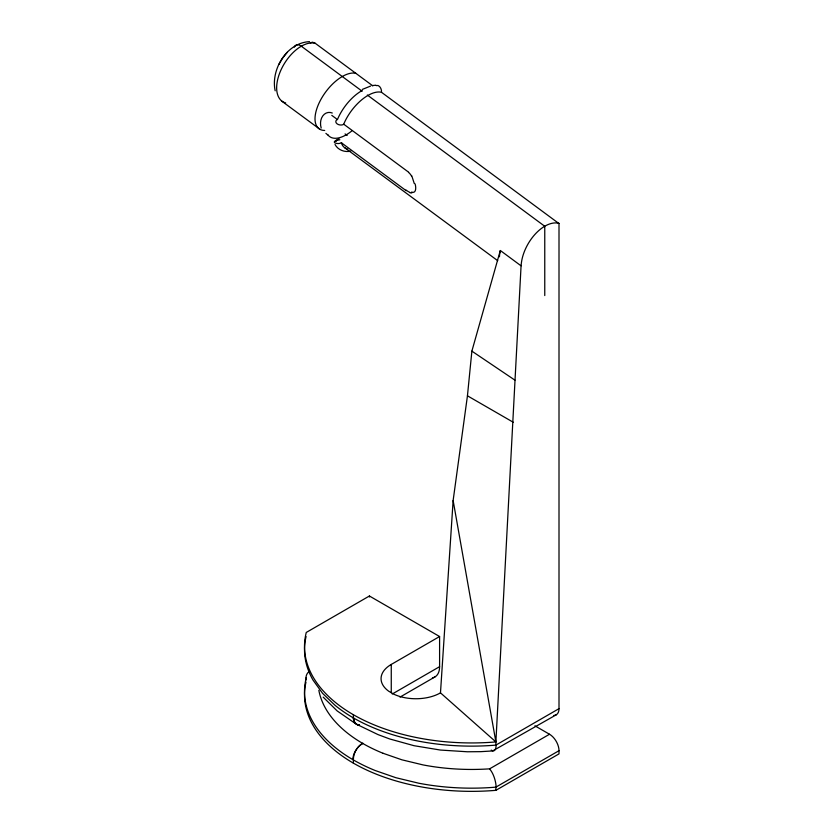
<?xml version="1.0" encoding="UTF-8"?>
<svg xmlns="http://www.w3.org/2000/svg" width="833" height="833" viewBox="0 0 833 833"><rect width="100%" height="100%" fill="white"/><g stroke="black" fill="none" stroke-linecap="round" stroke-linejoin="round"><path stroke-width="1.25" d="M432.431 677.833A22.376 12.922 60 0 0 439.595 666.671L439.595 636.527L369.404 596.001L306.273 632.445A167.464 96.69 0 0 0 353.379 714.724A167.464 96.69 0 0 0 495.885 741.922L521.073 265.842L500.321 250.494L471.874 351.13L467.448 395.81L453.131 500.529L440.48 692.858L495.885 741.922L495.885 745.108A167.412 96.649 0 0 1 353.39 717.911A167.423 96.659 0 0 1 334.991 705.27L322.61 693.379L313.052 680.145A167.423 96.659 0 0 1 306.075 636.537M534.921 725.824L549.509 734.248A13.432 7.757 60 0 1 559.005 750.7L559.005 753.886L495.885 790.33A167.464 96.69 0 0 1 353.379 763.143L353.379 759.946A13.64 8.486 -57.7 0 1 353.348 759.394L353.39 759.269M408.597 172.181L343.717 124.19A33.57 16.493 -53.5 0 1 381.472 92.286C382.014 89.339 379.39 84.279 376.204 85.601M500.3 250.598L500.071 252.045A33.58 14.453 -49.7 0 0 499.467 256.803M309.522 41.65C286.698 42.67 270.579 69.66 275.171 90.797M278.972 64.328L282.304 58.591M282.522 58.289L287.229 52.323M310.303 42.879L312.49 42.181L315.103 43.191L372.788 85.851M336.407 141.006A33.57 16.493 -53.5 0 1 336.063 140.454C330.607 142.703 338.937 144.796 341.301 142.714A33.57 16.493 -53.5 0 0 347.767 149.117M335.866 140.558L338.958 138.694M440.48 692.858A34.809 20.096 0 0 1 394.071 694.316L388.73 691.234A34.809 20.096 0 0 1 391.26 664.442L439.595 636.527M392.26 694.004L439.595 666.671M400.038 697.086L434.961 676.917M495.885 745.108L559.005 708.664L559.005 223.588L381.472 92.276M556.225 714.818L492.657 750.939L480.86 751.658L467.375 751.772L440.428 750.054L414.043 745.702L389.677 738.954L377.995 734.591L356.816 724.377M549.509 734.248L489.606 768.838A154.115 88.975 0 0 1 423.039 764.913L401.954 759.831L383.013 753.261M306.273 679.801L306.273 677.677A167.412 96.649 0 0 0 353.39 759.946A167.464 96.68 0 0 0 375.298 770.567L395.873 777.71L418.801 783.228A167.464 96.68 0 0 0 495.885 787.143L559.005 750.7M362.293 89.423L370.612 86.07M339.843 139.777L335.855 140.496L335.886 141.183M411.825 192.954L410.044 192.829M350.828 151.106C344.81 152.564 337.979 150.096 335.022 144.484M372.33 85.57L375.818 85.185M467.448 395.81L513.243 422.248M355.597 723.669L337.146 710.913L323.183 697.127M471.874 351.13L514.929 380.15M344.945 147.91L497.738 260.698M281.429 100.908L320.143 129.438M362.105 91.182L301.234 46.148A8.955 5.165 60 0 0 294.341 47.106M367.332 95.035L544.761 226.274L544.761 295.559M331.805 115.381L337.448 119.556A33.57 16.493 -53.5 0 1 362.074 90.568M345.07 133.936L347.153 135.477M341.926 143.161L406.171 190.684M411.783 175.857L414.282 183.552M453.131 500.529L495.885 741.922M353.421 718.796L353.411 718.577A13.609 7.466 -64 0 1 353.4 718.244L353.379 714.724M353.39 718.14L353.39 718.254A13.609 7.487 -63.8 0 0 353.379 718.712A13.422 8.038 -63.5 0 0 359.346 724.887M495.885 787.143L495.885 790.33M391.26 664.442L391.26 692.702M369.404 596.001L369.404 597.001M285.688 102.938A33.601 18.67 -58.2 0 1 281.825 68.191A33.601 18.67 -58.2 0 1 315.301 43.337M324.703 130.458A33.57 16.493 -53.5 0 1 320.799 99.627A33.57 16.493 -53.5 0 1 355.858 73.335M353.379 763.143A167.464 96.69 0 0 1 305.982 682.102M496.135 745.441A13.849 5.071 73.8 0 1 491.231 750.085M559.005 708.664A13.432 7.757 60 0 1 553.872 715.443M382.972 753.251A154.115 88.975 0 0 1 362.834 743.494A154.032 88.923 0 0 1 318.841 690.297M489.606 768.984A13.849 5.071 73.8 0 1 496.145 787.435M352.89 759.509A13.432 8.413 -57.1 0 1 362.886 743.515M353.39 759.373A13.432 8.257 -61.9 0 1 362.855 743.161M306.013 677.583A13.849 10.048 39.4 0 1 308.835 671.794M359.44 724.804A13.422 7.289 -64.4 0 1 353.931 718.327M521.135 265.81A33.632 19.419 -60 0 1 534.807 234.552A33.632 19.419 -60 0 1 559.099 223.39M341.343 142.839A12.495 3.624 46.3 0 1 341.957 143.276M343.831 124.263A4.644 3.03 7.5 0 1 337.136 123.867A4.644 3.03 7.5 0 1 337.344 119.473M321.184 128.011A12.12 9.423 80.6 0 1 322.84 115.829A12.12 9.423 80.6 0 1 332.273 113.017M327.983 135.008A13.984 2.645 52.8 0 1 325.901 133.353M351.786 130.979A33.57 16.493 -53.5 0 1 327.91 134.904M409.732 192.308A11.745 3.488 46.6 0 1 406.004 190.018M415.136 183.895A11.922 5.019 64.6 0 1 411.596 192.059M408.514 172.4A11.724 8.622 76.6 0 1 411.544 176.065"/></g></svg>
